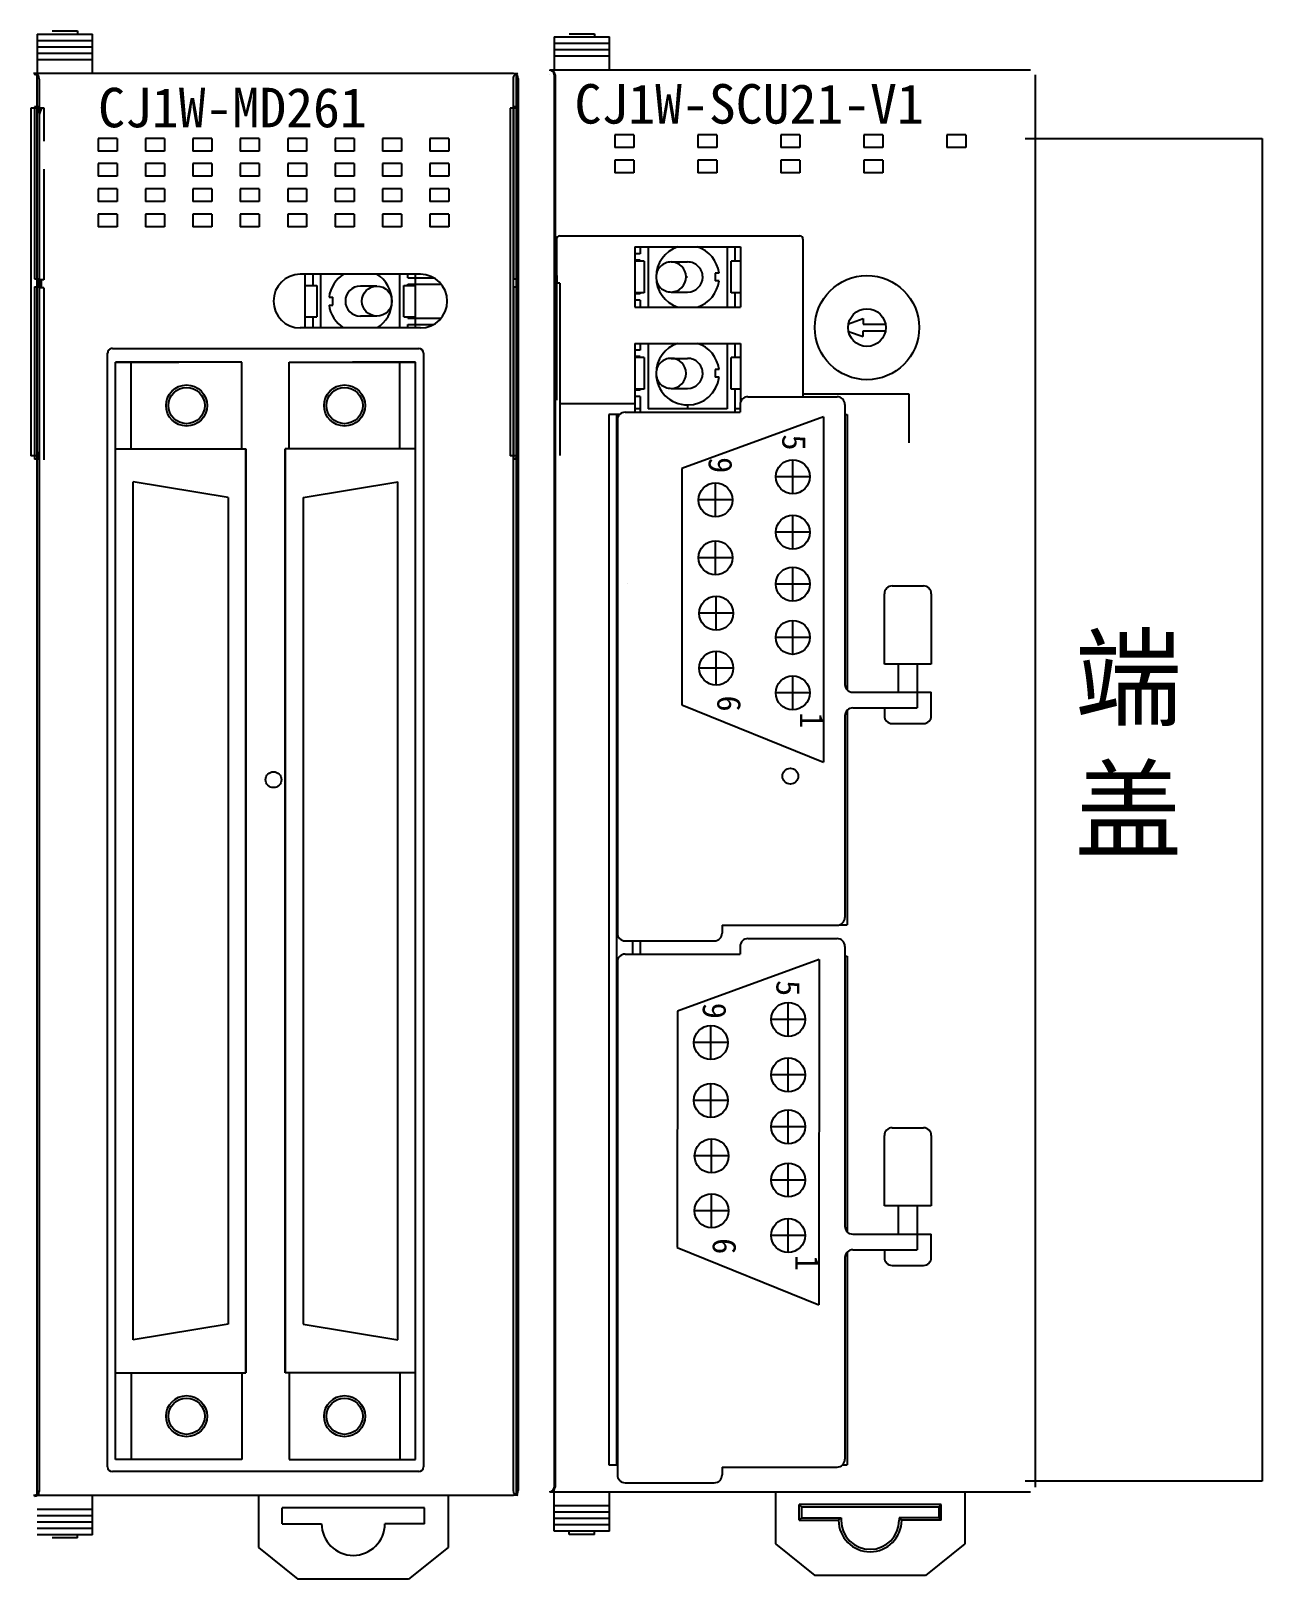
# Model space of a CAD drawing. Header units: millimetres. Extents: x 175 to 4940, y -2082 to 1907.
# Drawn here: x 970 to 1048, y 1175.3 to 1273.3 of the extents above; entities that cross this region are included whole.
import ezdxf

# ---------------------------------------------------------------- set-up
doc = ezdxf.new("R2010")
doc.units = ezdxf.units.MM
doc.layers.add('Z_OM_GAIKEI', color=7, linetype='Continuous')
doc.styles.get("Standard").update_dxf_attribs({"font": ''})
doc.styles.get('Standard').set_extended_font_data('SimSun')

msp = doc.modelspace()

# ---------------------------------------------------------------- linework, layer by layer
for p, q in [((1032.967, 1266.501), (1047.967, 1266.501)), ((1047.967, 1266.501), (1047.967, 1181.501)), ((1020.218, 1248.865), (1011.25, 1245.604)), ((1020.218, 1248.865), (1020.211, 1227.02)), ((1011.25, 1245.604), (1011.245, 1230.641)), ((1018.262, 1244.007), (1018.263, 1246.159)), ((1013.373, 1242.536), (1013.374, 1244.687)), ((1019.338, 1245.083), (1017.187, 1245.083)), ((1014.45, 1243.611), (1012.298, 1243.612)), ((1018.261, 1240.491), (1018.262, 1242.643)), ((1013.372, 1238.877), (1013.373, 1241.029)), ((1019.337, 1241.567), (1017.186, 1241.567)), ((1014.448, 1239.953), (1012.297, 1239.953)), ((1018.26, 1237.213), (1018.261, 1239.364)), ((1019.336, 1238.288), (1017.185, 1238.289)), ((1013.419, 1235.361), (1013.419, 1237.512)), ((1014.495, 1236.436), (1012.343, 1236.437)), ((1018.259, 1233.839), (1018.26, 1235.99)), ((1019.335, 1234.914), (1017.184, 1234.915)), ((1013.418, 1231.892), (1013.418, 1234.044)), ((1014.494, 1232.968), (1012.342, 1232.968)), ((1018.258, 1230.323), (1018.259, 1232.474)), ((1019.334, 1231.398), (1017.183, 1231.399)), ((1011.245, 1230.641), (1020.211, 1227.02)), ((1019.926, 1214.512), (1010.958, 1211.25)), ((1019.926, 1214.512), (1019.92, 1192.667)), ((1017.971, 1209.654), (1017.972, 1211.806)), ((1010.958, 1211.25), (1010.954, 1196.288)), ((1013.082, 1208.183), (1013.083, 1210.334)), ((1019.047, 1210.73), (1016.895, 1210.73)), ((1014.158, 1209.258), (1012.007, 1209.259)), ((1017.97, 1206.138), (1017.971, 1208.29)), ((1013.081, 1204.524), (1013.082, 1206.676)), ((1019.046, 1207.213), (1016.894, 1207.214)), ((1014.157, 1205.599), (1012.006, 1205.6)), ((1017.969, 1202.859), (1017.97, 1205.011)), ((1019.045, 1203.935), (1016.893, 1203.936)), ((1013.127, 1201.008), (1013.128, 1203.159)), ((1014.203, 1202.083), (1012.052, 1202.084)), ((1017.968, 1199.486), (1017.968, 1201.637)), ((1019.044, 1200.561), (1016.892, 1200.562)), ((1013.126, 1197.539), (1013.127, 1199.691)), ((1014.202, 1198.615), (1012.051, 1198.615)), ((1017.967, 1195.97), (1017.967, 1198.121)), ((1019.043, 1197.045), (1016.891, 1197.046)), ((1010.954, 1196.288), (1019.92, 1192.667)), ((1047.967, 1181.501), (1032.967, 1181.501))]:
    msp.add_line(p, q)
at = {"lineweight": 0}
msp.add_line((1007.801, 1238.292), (1007.801, 1238.292), dxfattribs=at)
at = {"color": 0, "lineweight": -2}
for p, q in [((1003.159, 1178.325), (1003.159, 1180.927)), ((1004.109, 1178.125), (1004.109, 1178.327))]:
    msp.add_line(p, q, dxfattribs=at)
for centre in [(1018.263, 1245.083), (1013.374, 1243.612), (1018.262, 1241.567), (1013.373, 1239.953), (1018.26, 1238.288), (1013.419, 1236.437), (1018.259, 1234.915), (1013.418, 1232.968), (1018.258, 1231.399), (1017.971, 1210.73), (1013.082, 1209.258), (1017.97, 1207.214), (1013.081, 1205.6), (1017.969, 1203.935), (1013.128, 1202.084), (1017.968, 1200.562), (1013.127, 1198.615), (1017.967, 1197.045)]:
    msp.add_circle(centre, 1.076)
at = {"layer": 'Z_OM_GAIKEI'}
for p, q in [((970.44, 1273.101), (973.94, 1273.101)), ((970.44, 1273.101), (970.44, 1272.701)), ((971.39, 1273.301), (972.99, 1273.301)), ((972.99, 1273.301), (972.99, 1273.101)), ((973.94, 1272.701), (973.94, 1273.101)), ((1004.109, 1273.125), (1005.709, 1273.125)), ((1005.709, 1273.125), (1005.709, 1272.925)), ((970.44, 1272.701), (973.94, 1272.701)), ((970.44, 1272.701), (970.44, 1272.301)), ((970.44, 1272.301), (973.94, 1272.301)), ((970.44, 1272.301), (970.44, 1271.901)), ((973.94, 1272.301), (973.94, 1272.701)), ((973.94, 1271.901), (973.94, 1272.301)), ((1003.159, 1272.925), (1006.659, 1272.925)), ((1003.159, 1272.925), (1003.159, 1270.825)), ((1003.159, 1272.525), (1006.659, 1272.525)), ((1003.159, 1272.525), (1006.659, 1272.525)), ((1003.159, 1272.125), (1006.659, 1272.125)), ((1006.659, 1272.525), (1006.659, 1272.925)), ((1006.659, 1272.525), (1006.659, 1272.925)), ((1006.659, 1272.125), (1006.659, 1272.525)), ((1006.659, 1271.725), (1006.659, 1272.125)), ((970.44, 1271.901), (973.94, 1271.901)), ((970.44, 1271.901), (970.44, 1271.501)), ((970.44, 1271.501), (973.94, 1271.501)), ((970.44, 1271.501), (970.44, 1270.601)), ((973.94, 1271.501), (973.94, 1271.901)), ((973.94, 1270.601), (973.94, 1271.501)), ((1003.159, 1271.725), (1006.659, 1271.725)), ((1006.659, 1270.825), (1006.659, 1271.725)), ((1000.59, 1270.601), (970.19, 1270.601)), ((970.439, 1180.661), (970.439, 1270.661)), ((970.56, 1270.242), (970.56, 1180.842)), ((1000.56, 1270.301), (1000.56, 1180.899)), ((1000.769, 1180.661), (1000.769, 1270.661)), ((1000.89, 1270.301), (1000.89, 1180.901)), ((1033.309, 1270.825), (1002.909, 1270.825)), ((1003.159, 1270.525), (1003.159, 1181.125)), ((1003.159, 1270.525), (1003.159, 1181.125)), ((1003.212, 1270.525), (1003.212, 1181.125)), ((1033.609, 1270.525), (1033.609, 1181.125)), ((970.439, 1268.411), (970.039, 1268.411)), ((970.039, 1268.411), (970.039, 1246.411)), ((970.26, 1268.501), (970.26, 1257.601)), ((970.563, 1268.501), (970.26, 1268.501)), ((970.26, 1268.501), (970.26, 1257.601)), ((970.56, 1268.501), (970.26, 1268.501)), ((970.408, 1268.501), (970.56, 1268.07)), ((970.712, 1268.442), (970.56, 1268.011)), ((970.56, 1268.442), (970.86, 1268.442)), ((970.86, 1268.442), (970.86, 1266.328)), ((1000.769, 1268.411), (1000.369, 1268.411)), ((1000.369, 1268.411), (1000.369, 1246.411)), ((1000.59, 1268.501), (1000.59, 1257.601)), ((1000.893, 1268.501), (1000.59, 1268.501)), ((1000.59, 1268.501), (1000.59, 1257.601)), ((1000.89, 1268.501), (1000.59, 1268.501)), ((1000.738, 1268.501), (1000.89, 1268.07)), ((975.49, 1266.501), (974.29, 1266.501)), ((974.29, 1266.501), (974.29, 1265.701)), ((975.49, 1266.501), (975.49, 1265.701)), ((978.49, 1266.501), (977.29, 1266.501)), ((977.29, 1266.501), (977.29, 1265.701)), ((978.49, 1266.501), (978.49, 1265.701)), ((981.49, 1266.501), (980.29, 1266.501)), ((980.29, 1266.501), (980.29, 1265.701)), ((981.49, 1266.501), (981.49, 1265.701)), ((984.49, 1266.501), (983.29, 1266.501)), ((983.29, 1266.501), (983.29, 1265.701)), ((984.49, 1266.501), (984.49, 1265.701)), ((987.49, 1266.501), (986.29, 1266.501)), ((986.29, 1266.501), (986.29, 1265.701)), ((987.49, 1266.501), (987.49, 1265.701)), ((990.49, 1266.501), (989.29, 1266.501)), ((989.29, 1266.501), (989.29, 1265.701)), ((990.49, 1266.501), (990.49, 1265.701)), ((993.49, 1266.501), (992.29, 1266.501)), ((992.29, 1266.501), (992.29, 1265.701)), ((993.49, 1266.501), (993.49, 1265.701)), ((996.49, 1266.501), (995.29, 1266.501)), ((995.29, 1266.501), (995.29, 1265.701)), ((996.49, 1266.501), (996.49, 1265.701)), ((1008.209, 1266.725), (1007.009, 1266.725)), ((1007.009, 1266.725), (1007.009, 1265.925)), ((1008.209, 1266.725), (1008.209, 1265.925)), ((1013.459, 1266.725), (1012.259, 1266.725)), ((1012.259, 1266.725), (1012.259, 1265.925)), ((1013.459, 1266.725), (1013.459, 1265.925)), ((1018.709, 1266.725), (1017.509, 1266.725)), ((1017.509, 1266.725), (1017.509, 1265.925)), ((1018.709, 1266.725), (1018.709, 1265.925)), ((1023.959, 1266.725), (1022.759, 1266.725)), ((1022.759, 1266.725), (1022.759, 1265.925)), ((1023.959, 1266.725), (1023.959, 1265.925)), ((1029.209, 1266.725), (1028.009, 1266.725)), ((1028.009, 1266.725), (1028.009, 1265.925)), ((1029.209, 1266.725), (1029.209, 1265.925)), ((975.49, 1265.701), (974.29, 1265.701)), ((978.49, 1265.701), (977.29, 1265.701)), ((981.49, 1265.701), (980.29, 1265.701)), ((984.49, 1265.701), (983.29, 1265.701)), ((987.49, 1265.701), (986.29, 1265.701)), ((990.49, 1265.701), (989.29, 1265.701)), ((993.49, 1265.701), (992.29, 1265.701)), ((996.49, 1265.701), (995.29, 1265.701)), ((1008.209, 1265.925), (1007.009, 1265.925)), ((1013.459, 1265.925), (1012.259, 1265.925)), ((1018.709, 1265.925), (1017.509, 1265.925)), ((1023.959, 1265.925), (1022.759, 1265.925)), ((1029.209, 1265.925), (1028.009, 1265.925)), ((970.86, 1264.542), (970.86, 1257.542)), ((975.49, 1264.901), (974.29, 1264.901)), ((974.29, 1264.901), (974.29, 1264.101)), ((975.49, 1264.901), (975.49, 1264.101)), ((978.49, 1264.901), (977.29, 1264.901)), ((977.29, 1264.901), (977.29, 1264.101)), ((978.49, 1264.901), (978.49, 1264.101)), ((981.49, 1264.901), (980.29, 1264.901)), ((980.29, 1264.901), (980.29, 1264.101)), ((981.49, 1264.901), (981.49, 1264.101)), ((984.49, 1264.901), (983.29, 1264.901)), ((983.29, 1264.901), (983.29, 1264.101)), ((984.49, 1264.901), (984.49, 1264.101)), ((987.49, 1264.901), (986.29, 1264.901)), ((986.29, 1264.901), (986.29, 1264.101)), ((987.49, 1264.901), (987.49, 1264.101)), ((990.49, 1264.901), (989.29, 1264.901)), ((989.29, 1264.901), (989.29, 1264.101)), ((990.49, 1264.901), (990.49, 1264.101)), ((993.49, 1264.901), (992.29, 1264.901)), ((992.29, 1264.901), (992.29, 1264.101)), ((993.49, 1264.901), (993.49, 1264.101)), ((996.49, 1264.901), (995.29, 1264.901)), ((995.29, 1264.901), (995.29, 1264.101)), ((996.49, 1264.901), (996.49, 1264.101)), ((1008.209, 1265.125), (1007.009, 1265.125)), ((1007.009, 1265.125), (1007.009, 1264.325)), ((1008.209, 1264.325), (1007.009, 1264.325)), ((1008.209, 1265.125), (1008.209, 1264.325)), ((1013.459, 1265.125), (1012.259, 1265.125)), ((1012.259, 1265.125), (1012.259, 1264.325)), ((1013.459, 1264.325), (1012.259, 1264.325)), ((1013.459, 1265.125), (1013.459, 1264.325)), ((1018.709, 1265.125), (1017.509, 1265.125)), ((1017.509, 1265.125), (1017.509, 1264.325)), ((1018.709, 1264.325), (1017.509, 1264.325)), ((1018.709, 1265.125), (1018.709, 1264.325)), ((1023.959, 1265.125), (1022.759, 1265.125)), ((1022.759, 1265.125), (1022.759, 1264.325)), ((1023.959, 1264.325), (1022.759, 1264.325)), ((1023.959, 1265.125), (1023.959, 1264.325)), ((975.49, 1264.101), (974.29, 1264.101)), ((975.49, 1263.301), (974.29, 1263.301)), ((974.29, 1263.301), (974.29, 1262.501)), ((975.49, 1263.301), (975.49, 1262.501)), ((978.49, 1264.101), (977.29, 1264.101)), ((978.49, 1263.301), (977.29, 1263.301)), ((977.29, 1263.301), (977.29, 1262.501)), ((978.49, 1263.301), (978.49, 1262.501)), ((981.49, 1264.101), (980.29, 1264.101)), ((981.49, 1263.301), (980.29, 1263.301)), ((980.29, 1263.301), (980.29, 1262.501)), ((981.49, 1263.301), (981.49, 1262.501)), ((984.49, 1264.101), (983.29, 1264.101)), ((984.49, 1263.301), (983.29, 1263.301)), ((983.29, 1263.301), (983.29, 1262.501)), ((984.49, 1263.301), (984.49, 1262.501)), ((987.49, 1264.101), (986.29, 1264.101)), ((987.49, 1263.301), (986.29, 1263.301)), ((986.29, 1263.301), (986.29, 1262.501)), ((987.49, 1263.301), (987.49, 1262.501)), ((990.49, 1264.101), (989.29, 1264.101)), ((990.49, 1263.301), (989.29, 1263.301)), ((989.29, 1263.301), (989.29, 1262.501)), ((990.49, 1263.301), (990.49, 1262.501)), ((993.49, 1264.101), (992.29, 1264.101)), ((993.49, 1263.301), (992.29, 1263.301)), ((992.29, 1263.301), (992.29, 1262.501)), ((993.49, 1263.301), (993.49, 1262.501)), ((996.49, 1264.101), (995.29, 1264.101)), ((996.49, 1263.301), (995.29, 1263.301)), ((995.29, 1263.301), (995.29, 1262.501)), ((996.49, 1263.301), (996.49, 1262.501)), ((975.49, 1262.501), (974.29, 1262.501)), ((978.49, 1262.501), (977.29, 1262.501)), ((981.49, 1262.501), (980.29, 1262.501)), ((984.49, 1262.501), (983.29, 1262.501)), ((987.49, 1262.501), (986.29, 1262.501)), ((990.49, 1262.501), (989.29, 1262.501)), ((993.49, 1262.501), (992.29, 1262.501)), ((996.49, 1262.501), (995.29, 1262.501)), ((975.49, 1261.701), (974.29, 1261.701)), ((974.29, 1261.701), (974.29, 1260.901)), ((975.49, 1261.701), (975.49, 1260.901)), ((978.49, 1261.701), (977.29, 1261.701)), ((977.29, 1261.701), (977.29, 1260.901)), ((978.49, 1261.701), (978.49, 1260.901)), ((981.49, 1261.701), (980.29, 1261.701)), ((980.29, 1261.701), (980.29, 1260.901)), ((981.49, 1261.701), (981.49, 1260.901)), ((984.49, 1261.701), (983.29, 1261.701)), ((983.29, 1261.701), (983.29, 1260.901)), ((984.49, 1261.701), (984.49, 1260.901)), ((987.49, 1261.701), (986.29, 1261.701)), ((986.29, 1261.701), (986.29, 1260.901)), ((987.49, 1261.701), (987.49, 1260.901)), ((990.49, 1261.701), (989.29, 1261.701)), ((989.29, 1261.701), (989.29, 1260.901)), ((990.49, 1261.701), (990.49, 1260.901)), ((993.49, 1261.701), (992.29, 1261.701)), ((992.29, 1261.701), (992.29, 1260.901)), ((993.49, 1261.701), (993.49, 1260.901)), ((996.49, 1261.701), (995.29, 1261.701)), ((995.29, 1261.701), (995.29, 1260.901)), ((996.49, 1261.701), (996.49, 1260.901)), ((975.49, 1260.901), (974.29, 1260.901)), ((978.49, 1260.901), (977.29, 1260.901)), ((981.49, 1260.901), (980.29, 1260.901)), ((984.49, 1260.901), (983.29, 1260.901)), ((987.49, 1260.901), (986.29, 1260.901)), ((990.49, 1260.901), (989.29, 1260.901)), ((993.49, 1260.901), (992.29, 1260.901)), ((996.49, 1260.901), (995.29, 1260.901)), ((1003.509, 1260.325), (1018.709, 1260.325)), ((1003.309, 1260.125), (1003.309, 1249.925)), ((1008.259, 1259.625), (1014.959, 1259.625)), ((1008.259, 1259.625), (1008.259, 1255.825)), ((1008.609, 1259.626), (1008.609, 1259.196)), ((1009.109, 1259.626), (1009.109, 1257.724)), ((1014.109, 1259.626), (1014.109, 1257.724)), ((1014.609, 1258.726), (1014.609, 1259.626)), ((1014.959, 1259.625), (1014.959, 1255.825)), ((1018.909, 1260.125), (1018.909, 1250.149)), ((1008.609, 1259.196), (1008.259, 1259.196)), ((1008.609, 1258.796), (1008.259, 1258.796)), ((1008.609, 1258.726), (1008.259, 1258.726)), ((1008.609, 1258.796), (1008.609, 1258.726)), ((1008.859, 1258.726), (1008.609, 1258.726)), ((1008.859, 1258.726), (1008.859, 1257.724)), ((1010.559, 1258.676), (1011.609, 1258.676)), ((1014.609, 1258.726), (1014.359, 1258.726)), ((1014.359, 1257.724), (1014.359, 1258.726)), ((1014.959, 1258.726), (1014.609, 1258.726)), ((970.26, 1257.601), (970.56, 1257.601)), ((970.26, 1257.601), (970.56, 1257.601)), ((970.436, 1257.601), (970.436, 1257.101)), ((970.436, 1257.601), (970.436, 1257.101)), ((970.861, 1257.542), (970.561, 1257.542)), ((970.684, 1257.542), (970.684, 1257.042)), ((994.69, 1257.901), (987.09, 1257.901)), ((987.39, 1254.501), (987.39, 1257.901)), ((987.89, 1257.901), (987.89, 1257.198)), ((988.39, 1254.501), (988.39, 1257.901)), ((993.39, 1254.501), (993.39, 1257.901)), ((993.89, 1257.668), (993.89, 1257.901)), ((993.89, 1257.668), (995.55, 1257.668)), ((994.39, 1254.501), (994.39, 1257.901)), ((1000.59, 1257.601), (1000.89, 1257.601)), ((1000.59, 1257.601), (1000.89, 1257.601)), ((1000.766, 1257.601), (1000.766, 1257.101)), ((1000.766, 1257.601), (1000.766, 1257.101)), ((1003.335, 1257.825), (1003.335, 1257.325)), ((1008.859, 1257.724), (1008.859, 1256.726)), ((1009.109, 1257.724), (1009.109, 1255.826)), ((1011.609, 1257.724), (1011.509, 1257.724)), ((1013.593, 1257.976), (1013.359, 1257.976)), ((1013.359, 1257.976), (1013.359, 1257.724)), ((1013.359, 1257.724), (1013.359, 1257.476)), ((1013.593, 1257.476), (1013.359, 1257.476)), ((1014.109, 1257.724), (1014.109, 1255.826)), ((1014.359, 1256.726), (1014.359, 1257.724)), ((970.26, 1257.101), (970.26, 1246.201)), ((970.26, 1257.101), (970.56, 1257.101)), ((970.26, 1257.101), (970.26, 1246.201)), ((970.26, 1257.101), (970.56, 1257.101)), ((970.861, 1257.042), (970.561, 1257.042)), ((970.86, 1257.042), (970.86, 1246.142)), ((987.39, 1257.198), (988.14, 1257.198)), ((988.14, 1257.198), (988.14, 1255.198)), ((988.906, 1256.448), (989.14, 1256.448)), ((989.14, 1255.948), (989.14, 1256.448)), ((991.94, 1257.148), (990.89, 1257.148)), ((993.64, 1257.198), (994.39, 1257.198)), ((993.64, 1255.198), (993.64, 1257.198)), ((993.89, 1257.198), (993.89, 1257.268)), ((993.89, 1257.268), (996.014, 1257.268)), ((1000.59, 1257.101), (1000.59, 1246.201)), ((1000.59, 1257.101), (1000.89, 1257.101)), ((1000.59, 1257.101), (1000.59, 1246.201)), ((1000.59, 1257.101), (1000.89, 1257.101)), ((1003.512, 1257.325), (1003.212, 1257.325)), ((1003.512, 1257.325), (1003.512, 1246.425)), ((1008.609, 1256.726), (1008.259, 1256.726)), ((1008.609, 1256.656), (1008.259, 1256.656)), ((1008.609, 1256.726), (1008.609, 1256.656)), ((1008.859, 1256.726), (1008.609, 1256.726)), ((1010.559, 1256.776), (1010.572, 1256.776)), ((1010.572, 1256.776), (1011.609, 1256.776)), ((1014.609, 1256.726), (1014.359, 1256.726)), ((1014.609, 1255.826), (1014.609, 1256.726)), ((1014.959, 1256.726), (1014.609, 1256.726)), ((988.906, 1255.948), (989.14, 1255.948)), ((1008.609, 1256.256), (1008.259, 1256.256)), ((1008.259, 1255.825), (1014.959, 1255.825)), ((1008.609, 1256.256), (1008.609, 1255.826)), ((994.69, 1254.501), (987.09, 1254.501)), ((987.39, 1255.198), (988.14, 1255.198)), ((987.89, 1255.198), (987.89, 1254.501)), ((991.94, 1255.248), (990.89, 1255.248)), ((993.64, 1255.198), (994.39, 1255.198)), ((993.89, 1255.128), (993.89, 1255.198)), ((993.89, 1255.128), (996.008, 1255.128)), ((993.89, 1254.501), (993.89, 1254.728)), ((993.89, 1254.728), (995.537, 1254.728)), ((1021.79, 1254.763), (1022.709, 1255.097)), ((1022.709, 1255.097), (1022.709, 1254.733)), ((1022.709, 1254.733), (1024.134, 1254.733)), ((1008.259, 1253.525), (1008.259, 1249.159)), ((1008.259, 1253.525), (1014.959, 1253.525)), ((1008.609, 1253.526), (1008.609, 1253.096)), ((1009.109, 1253.526), (1009.109, 1251.624)), ((1014.109, 1253.526), (1014.109, 1251.624)), ((1014.609, 1252.626), (1014.609, 1253.526)), ((1014.959, 1253.525), (1014.959, 1249.825)), ((1021.79, 1254.285), (1022.709, 1253.951)), ((1022.709, 1254.315), (1024.134, 1254.315)), ((1022.709, 1253.951), (1022.709, 1254.315)), ((974.89, 1182.401), (974.89, 1252.901)), ((975.19, 1253.201), (994.59, 1253.201)), ((994.89, 1252.901), (994.89, 1182.401)), ((1008.609, 1253.096), (1008.259, 1253.096)), ((1008.609, 1252.696), (1008.259, 1252.696)), ((1008.609, 1252.626), (1008.259, 1252.626)), ((1008.609, 1252.696), (1008.609, 1252.626)), ((1008.859, 1252.626), (1008.609, 1252.626)), ((1008.859, 1252.626), (1008.859, 1251.624)), ((1010.559, 1252.576), (1011.609, 1252.576)), ((1014.609, 1252.626), (1014.359, 1252.626)), ((1014.359, 1251.624), (1014.359, 1252.626)), ((1014.959, 1252.626), (1014.609, 1252.626)), ((975.39, 1182.86), (975.39, 1252.34)), ((975.39, 1252.34), (979.39, 1252.34)), ((975.39, 1182.86), (975.39, 1252.34)), ((983.389, 1252.34), (975.39, 1252.34)), ((976.389, 1246.84), (976.389, 1252.34)), ((983.389, 1246.84), (983.389, 1252.34)), ((986.39, 1246.84), (986.39, 1252.34)), ((986.39, 1252.34), (994.39, 1252.34)), ((994.39, 1252.34), (990.39, 1252.34)), ((993.39, 1246.84), (993.39, 1252.34)), ((994.39, 1182.86), (994.39, 1252.34)), ((994.39, 1182.86), (994.39, 1252.34)), ((1008.859, 1251.624), (1008.859, 1250.626)), ((1009.109, 1251.624), (1009.109, 1249.376)), ((1013.593, 1251.876), (1013.359, 1251.876)), ((1013.359, 1251.876), (1013.359, 1251.624)), ((1013.359, 1251.624), (1013.359, 1251.376)), ((1014.109, 1251.624), (1014.109, 1249.376)), ((1014.359, 1250.626), (1014.359, 1251.624)), ((1008.609, 1250.626), (1008.259, 1250.626)), ((1008.609, 1250.556), (1008.259, 1250.556)), ((1008.609, 1250.626), (1008.609, 1250.556)), ((1008.859, 1250.626), (1008.609, 1250.626)), ((1010.559, 1250.676), (1010.567, 1250.676)), ((1010.567, 1250.676), (1011.609, 1250.676)), ((1013.593, 1251.376), (1013.359, 1251.376)), ((1014.384, 1250.626), (1014.359, 1250.626)), ((1014.609, 1250.626), (1014.384, 1250.626)), ((1014.609, 1249.376), (1014.609, 1250.626)), ((1014.959, 1250.626), (1014.609, 1250.626)), ((1003.509, 1249.725), (1008.259, 1249.725)), ((1008.609, 1250.156), (1008.259, 1250.156)), ((1008.609, 1250.156), (1008.609, 1249.376)), ((1011.609, 1249.626), (1011.609, 1249.376)), ((1014.928, 1249.654), (1014.928, 1249.159)), ((1015.423, 1250.149), (1021.066, 1250.149)), ((1018.909, 1250.325), (1025.609, 1250.325)), ((1021.561, 1249.654), (1021.561, 1231.934)), ((1025.609, 1250.325), (1025.609, 1247.225)), ((1006.609, 1249.022), (1006.609, 1182.523)), ((1007.311, 1249.022), (1006.609, 1249.022)), ((1007.109, 1249.023), (1007.109, 1182.523)), ((1007.157, 1248.664), (1007.157, 1216.194)), ((1007.652, 1249.159), (1014.928, 1249.159)), ((1008.609, 1249.376), (1008.259, 1249.376)), ((1008.609, 1249.376), (1008.609, 1249.159)), ((1011.609, 1249.376), (1009.109, 1249.376)), ((1014.109, 1249.376), (1011.609, 1249.376)), ((1014.928, 1249.376), (1014.609, 1249.376)), ((1014.609, 1249.159), (1014.609, 1249.376)), ((1021.561, 1249.022), (1021.709, 1249.022)), ((1021.709, 1249.022), (1021.709, 1231.581)), ((970.408, 1246.201), (970.56, 1246.632)), ((970.409, 1246.201), (970.56, 1246.632)), ((975.39, 1246.84), (983.64, 1246.84)), ((975.39, 1246.84), (983.64, 1246.84)), ((983.64, 1246.84), (983.64, 1188.36)), ((983.64, 1188.36), (983.64, 1246.84)), ((986.14, 1246.84), (986.14, 1188.36)), ((994.39, 1246.84), (986.14, 1246.84)), ((994.39, 1246.84), (986.14, 1246.84)), ((986.14, 1188.36), (986.14, 1246.84)), ((1000.738, 1246.201), (1000.89, 1246.632)), ((1000.739, 1246.201), (1000.89, 1246.632)), ((970.439, 1246.411), (970.039, 1246.411)), ((970.563, 1246.201), (970.26, 1246.201)), ((970.56, 1246.201), (970.26, 1246.201)), ((1000.769, 1246.411), (1000.369, 1246.411)), ((1000.893, 1246.201), (1000.59, 1246.201)), ((1000.89, 1246.201), (1000.59, 1246.201)), ((982.515, 1243.76), (976.515, 1244.76)), ((976.515, 1190.44), (976.515, 1244.76)), ((987.265, 1243.76), (993.265, 1244.76)), ((993.265, 1190.44), (993.265, 1244.76)), ((982.515, 1243.76), (982.515, 1191.44)), ((987.265, 1243.76), (987.265, 1191.44)), ((1024.556, 1238.171), (1026.536, 1238.171)), ((1024.061, 1233.221), (1024.061, 1237.676)), ((1027.031, 1237.676), (1027.031, 1233.221)), ((1026.041, 1233.221), (1024.061, 1233.221)), ((1024.952, 1231.439), (1024.952, 1233.221)), ((1027.031, 1233.221), (1026.041, 1233.221)), ((1026.14, 1233.221), (1026.14, 1230.449)), ((1022.056, 1231.439), (1027.031, 1231.439)), ((1027.031, 1229.954), (1027.031, 1231.439)), ((1021.561, 1229.954), (1021.561, 1217.184)), ((1021.709, 1230.307), (1021.709, 1216.723)), ((1022.056, 1230.449), (1026.14, 1230.449)), ((1024.061, 1230.449), (1024.061, 1229.954)), ((1024.556, 1229.459), (1026.536, 1229.459)), ((1013.79, 1216.689), (1021.066, 1216.689)), ((1013.79, 1216.689), (1013.79, 1216.194)), ((1021.246, 1216.723), (1021.709, 1216.723)), ((1007.652, 1215.699), (1013.295, 1215.699)), ((1008.109, 1215.699), (1008.109, 1214.859)), ((1008.609, 1215.699), (1008.609, 1214.859)), ((1014.928, 1215.354), (1014.928, 1214.859)), ((1015.423, 1215.849), (1021.066, 1215.849)), ((1021.561, 1215.354), (1021.561, 1197.634)), ((1007.157, 1214.364), (1007.157, 1181.894)), ((1007.652, 1214.859), (1014.928, 1214.859)), ((1021.561, 1214.723), (1021.709, 1214.723)), ((1021.709, 1214.723), (1021.709, 1197.281)), ((1024.556, 1203.871), (1026.536, 1203.871)), ((1024.061, 1198.921), (1024.061, 1203.376)), ((1027.031, 1203.376), (1027.031, 1198.921)), ((1026.041, 1198.921), (1024.061, 1198.921)), ((1024.952, 1197.139), (1024.952, 1198.921)), ((1027.031, 1198.921), (1026.041, 1198.921)), ((1026.14, 1198.921), (1026.14, 1196.149)), ((1022.056, 1197.139), (1027.031, 1197.139)), ((1027.031, 1195.654), (1027.031, 1197.139)), ((1021.561, 1195.654), (1021.561, 1182.884)), ((1021.709, 1196.007), (1021.709, 1182.523)), ((1022.056, 1196.149), (1026.14, 1196.149)), ((1024.061, 1196.149), (1024.061, 1195.654)), ((1024.556, 1195.159), (1026.536, 1195.159)), ((982.515, 1191.44), (976.515, 1190.44)), ((987.265, 1191.44), (993.265, 1190.44)), ((975.39, 1188.36), (983.64, 1188.36)), ((975.39, 1188.36), (983.64, 1188.36)), ((976.389, 1188.36), (976.389, 1182.86)), ((983.389, 1188.36), (983.389, 1182.86)), ((994.39, 1188.36), (986.14, 1188.36)), ((994.39, 1188.36), (986.14, 1188.36)), ((986.39, 1188.36), (986.39, 1182.86)), ((993.39, 1188.36), (993.39, 1182.86)), ((994.59, 1182.101), (975.19, 1182.101)), ((979.39, 1182.86), (975.39, 1182.86)), ((983.389, 1182.86), (975.39, 1182.86)), ((986.39, 1182.86), (994.39, 1182.86)), ((990.39, 1182.86), (994.39, 1182.86)), ((1006.609, 1182.523), (1007.157, 1182.523)), ((1013.79, 1182.389), (1021.066, 1182.389)), ((1013.79, 1182.389), (1013.79, 1181.894)), ((1021.405, 1182.523), (1021.709, 1182.523)), ((1007.652, 1181.399), (1013.295, 1181.399)), ((970.192, 1180.601), (1000.59, 1180.601)), ((973.94, 1179.701), (973.94, 1180.601)), ((984.44, 1180.601), (984.44, 1177.301)), ((996.44, 1180.601), (996.44, 1177.301)), ((1002.912, 1180.825), (1033.309, 1180.825)), ((1006.659, 1179.925), (1003.159, 1179.925)), ((1006.659, 1179.925), (1006.659, 1180.825)), ((1006.659, 1179.525), (1006.659, 1179.925)), ((1017.159, 1180.825), (1017.159, 1177.525)), ((1027.659, 1180.025), (1018.659, 1180.025)), ((1018.659, 1179.025), (1018.659, 1180.025)), ((1018.659, 1180.025), (1018.816, 1179.868)), ((1027.659, 1180.025), (1027.502, 1179.868)), ((1027.659, 1179.025), (1027.659, 1180.025)), ((1029.159, 1180.825), (1029.159, 1177.525)), ((973.94, 1179.701), (970.44, 1179.701)), ((973.94, 1179.301), (970.44, 1179.301)), ((973.94, 1179.301), (973.94, 1179.701)), ((973.94, 1178.901), (973.94, 1179.301)), ((994.94, 1179.801), (985.94, 1179.801)), ((985.94, 1178.801), (985.94, 1179.801)), ((994.94, 1178.801), (994.94, 1179.801)), ((1006.659, 1179.525), (1003.159, 1179.525)), ((1006.659, 1179.125), (1003.159, 1179.125)), ((1006.659, 1179.125), (1006.659, 1179.525)), ((1006.659, 1178.725), (1006.659, 1179.125)), ((1018.659, 1179.025), (1018.816, 1179.182)), ((1018.659, 1179.025), (1021.159, 1179.025)), ((1018.816, 1179.868), (1018.816, 1179.182)), ((1018.816, 1179.868), (1027.502, 1179.868)), ((1018.816, 1179.182), (1021.316, 1179.182)), ((1021.159, 1179.025), (1021.316, 1179.182)), ((1021.316, 1179.182), (1021.316, 1178.997)), ((1025.002, 1179.182), (1025.002, 1178.997)), ((1027.502, 1179.182), (1025.002, 1179.182)), ((1025.159, 1179.025), (1025.002, 1179.182)), ((1027.659, 1179.025), (1025.159, 1179.025)), ((1027.502, 1179.868), (1027.502, 1179.182)), ((1027.659, 1179.025), (1027.502, 1179.182)), ((973.94, 1178.901), (970.44, 1178.901)), ((973.94, 1178.501), (970.44, 1178.501)), ((973.94, 1178.101), (970.44, 1178.101)), ((972.99, 1177.901), (972.99, 1178.101)), ((973.94, 1178.501), (973.94, 1178.901)), ((973.94, 1178.101), (973.94, 1178.501)), ((985.94, 1178.801), (988.44, 1178.801)), ((994.94, 1178.801), (992.44, 1178.801)), ((1006.659, 1178.725), (1003.159, 1178.725)), ((1006.659, 1178.325), (1003.159, 1178.325)), ((1005.709, 1178.125), (1004.109, 1178.125)), ((1005.709, 1178.125), (1005.709, 1178.325)), ((1006.659, 1178.325), (1006.659, 1178.725)), ((972.99, 1177.901), (971.39, 1177.901)), ((984.44, 1177.301), (986.94, 1175.301)), ((996.44, 1177.301), (993.94, 1175.301)), ((1017.159, 1177.525), (1019.659, 1175.525)), ((1029.159, 1177.525), (1026.659, 1175.525)), ((993.94, 1175.301), (986.94, 1175.301)), ((1026.659, 1175.525), (1019.659, 1175.525))]:
    msp.add_line(p, q, dxfattribs=at)
for centre, radius in [((1022.959, 1254.523), 3.3), ((991.94, 1256.198), 0.95), ((1022.959, 1254.524), 1.193), ((979.889, 1249.59), 1.3), ((979.889, 1249.59), 1.15), ((989.89, 1249.59), 1.3), ((989.89, 1249.59), 1.15), ((985.39, 1225.901), 0.5), ((1018.109, 1226.125), 0.5), ((979.889, 1185.61), 1.3), ((989.89, 1185.61), 1.3), ((979.889, 1185.61), 1.15), ((989.89, 1185.61), 1.15)]:
    msp.add_circle(centre, radius, dxfattribs=at)
for centre, radius, start, end in [((970.26, 1270.301), 0.3, 0, 90), ((970.261, 1270.242), 0.3, 0, 90), ((1000.86, 1270.301), 0.3, 90, 180.00001), ((1000.59, 1270.301), 0.3, 0, 90), ((1000.59, 1270.301), 0.3, 0, 90), ((1002.859, 1270.525), 0.3, 0, 90), ((1002.559, 1270.525), 0.3, 0, 0.00574), ((1002.912, 1270.525), 0.3, 0, 90), ((1003.509, 1260.125), 0.2, 90, 180.00001), ((1018.709, 1260.125), 0.2, 0, 90), ((1011.609, 1257.726), 2, 108.19259, 180.00001), ((1011.609, 1257.726), 2, 7.18079, 71.80737), ((1010.559, 1257.726), 0.95, 90, 180.00001), ((1010.559, 1257.726), 0.95, 0, 90), ((1011.609, 1257.726), 0.95, 359.87851, 90), ((987.09, 1256.201), 1.7, 90, 270), ((990.89, 1256.198), 2, 121.5917, 172.81919), ((990.89, 1256.198), 2, 301.98318, 58.4083), ((994.69, 1256.201), 1.7, 270, 90), ((1011.609, 1257.726), 2, 180.00001, 251.80181), ((1010.559, 1257.726), 0.95, 180.00001, 270.7955), ((1010.559, 1257.726), 0.95, 270.7955, 0), ((1011.609, 1257.726), 0.95, 270, 359.87851), ((1011.609, 1257.726), 2, 288.19821, 352.81921), ((990.89, 1256.198), 0.95, 90, 270), ((990.89, 1256.198), 2, 187.18081, 238.0168), ((1011.609, 1251.626), 2, 108.19259, 180.00001), ((1011.609, 1251.626), 2, 7.18079, 71.80737), ((975.19, 1252.901), 0.3, 90, 180.00001), ((994.59, 1252.901), 0.3, 0, 90), ((1010.559, 1251.626), 0.95, 90, 180.00001), ((1010.559, 1251.626), 0.95, 0, 90), ((1011.609, 1251.626), 0.95, 359.87851, 90), ((1011.609, 1251.626), 2, 180.00001, 270), ((1010.559, 1251.626), 0.95, 180.00001, 270.45929), ((1010.559, 1251.626), 0.95, 270.45929, 0), ((1011.609, 1251.626), 0.95, 270, 359.87851), ((1011.609, 1251.626), 2, 270, 352.81921), ((1015.423, 1249.654), 0.495, 90, 180.00001), ((1021.066, 1249.654), 0.495, 0, 90), ((1007.652, 1248.664), 0.495, 90, 180.00001), ((1024.556, 1237.676), 0.495, 90, 180.00001), ((1026.536, 1237.676), 0.495, 0, 90), ((1022.056, 1231.934), 0.495, 180.00001, 270), ((1022.056, 1229.954), 0.495, 90, 180.00001), ((1024.556, 1229.954), 0.495, 180.00001, 270), ((1026.536, 1229.954), 0.495, 270, 0), ((1021.066, 1217.184), 0.495, 270, 0), ((1007.652, 1216.194), 0.495, 180.00001, 270), ((1013.295, 1216.194), 0.495, 270, 0), ((1015.423, 1215.354), 0.495, 90, 180.00001), ((1021.066, 1215.354), 0.495, 0, 90), ((1007.652, 1214.364), 0.495, 90, 180.00001), ((1024.556, 1203.376), 0.495, 90, 180.00001), ((1026.536, 1203.376), 0.495, 0, 90), ((1022.056, 1197.634), 0.495, 180.00001, 270), ((1022.056, 1195.654), 0.495, 90, 180.00001), ((1024.556, 1195.654), 0.495, 180.00001, 270), ((1026.536, 1195.654), 0.495, 270, 0), ((1021.066, 1182.884), 0.495, 270, 0), ((975.19, 1182.401), 0.3, 180.00001, 270), ((994.59, 1182.401), 0.3, 270, 0), ((1007.652, 1181.894), 0.495, 180.00001, 270), ((1013.295, 1181.894), 0.495, 270, 0), ((970.26, 1180.901), 0.3, 270, 0), ((1000.86, 1180.901), 0.3, 180.00001, 270), ((1000.59, 1180.901), 0.3, 270, 0), ((1000.59, 1180.901), 0.3, 270, 0), ((1002.859, 1181.125), 0.3, 270, 0), ((1002.912, 1181.125), 0.3, 270, 0), ((1002.912, 1181.125), 0.3, 270, 0), ((970.261, 1180.842), 0.3, 270, 0), ((1023.159, 1179.025), 2, 180.00001, 0), ((1023.159, 1179.025), 1.843, 180.8833, 0), ((990.44, 1178.801), 2, 180.00001, 0)]:
    msp.add_arc(centre, radius, start, end, dxfattribs=at)

# ---------------------------------------------------------------- texts
at = {"lineweight": 0, "char_height": 2.5, "attachment_point": 1}
for s, insert in [('\\pt25;CJ1W-MD261', (974.29, 1269.702)), ('\\pt25;CJ1W-SCU21-V1', (1004.45, 1269.937))]:
    msp.add_mtext_dynamic_manual_height_columns(s, width=27.11013, gutter_width=1, heights=[0], dxfattribs=dict(at, insert=insert))
at = {"lineweight": 0, "char_height": 1.5, "attachment_point": 1, "rotation": 269.98244}
for s, insert in [('5', (1019.096, 1247.761)), ('9', (1014.438, 1246.322)), ('6', (1014.985, 1231.232)), ('1', (1020.212, 1230.181)), ('5', (1018.724, 1213.219)), ('9', (1014.065, 1211.78)), ('6', (1014.694, 1196.879)), ('1', (1019.921, 1195.828))]:
    msp.add_mtext_dynamic_manual_height_columns(s, width=2.0852, gutter_width=1, heights=[0], dxfattribs=dict(at, insert=insert))
at = {"insert": (1036.093, 1234.857), "char_height": 5, "width": 9.37825, "attachment_point": 1}
msp.add_mtext('{\\fSimSun|b0|i0|c134|p2;端盖}', dxfattribs=at)

doc.saveas('drawing.dxf')
